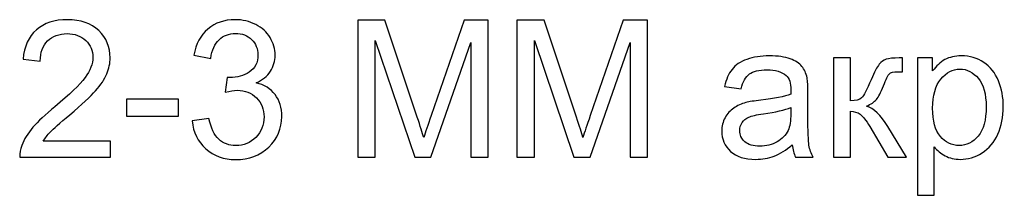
# Model space of a CAD drawing. Header units: millimetres. Extents: x 395 to 1406, y -158 to 315.
# Drawn here: x 397.95 to 441.54, y 291.71 to 299.49 of the extents above; entities that cross this region are included whole.
import ezdxf

# ---------------------------------------------------------------- set-up
doc = ezdxf.new("R2010")
doc.units = ezdxf.units.MM
doc.header["$MEASUREMENT"] = 0
doc.layers.add('Roja', color=1, linetype='Continuous')

msp = doc.modelspace()

# ---------------------------------------------------------------- linework, layer by layer
at = {"layer": 'Roja', "color": 1}
for points, knots in [([(401.9651, 294.109), (401.9651, 294.109), (401.9651, 293.3978), (401.9651, 293.3978), (401.9651, 293.3978), (401.9651, 293.3978), (397.9518, 293.3978), (397.9518, 293.3978), (397.9518, 293.3978), (397.9462, 293.577), (397.9758, 293.7492), (398.0393, 293.9157), (398.0393, 293.9157), (398.1423, 294.188), (398.3074, 294.4575), (398.5346, 294.7214), (398.5346, 294.7214), (398.7618, 294.9853), (399.0864, 295.2901), (399.5083, 295.6358), (399.5083, 295.6358), (400.1645, 296.1763), (400.6104, 296.6039), (400.8432, 296.9199), (400.8432, 296.9199), (401.0775, 297.236), (401.1946, 297.5352), (401.1946, 297.8174), (401.1946, 297.8174), (401.1946, 298.1123), (401.0887, 298.3607), (400.8771, 298.5639), (400.8771, 298.5639), (400.6654, 298.7657), (400.3888, 298.8673), (400.0488, 298.8673), (400.0488, 298.8673), (399.6889, 298.8673), (399.4011, 298.76), (399.1852, 298.5456), (399.1852, 298.5456), (398.9692, 298.3325), (398.8606, 298.0361), (398.8578, 297.6566), (398.8578, 297.6566), (398.8578, 297.6566), (398.0958, 297.7328), (398.0958, 297.7328), (398.0958, 297.7328), (398.148, 298.3028), (398.3455, 298.7375), (398.687, 299.0366), (398.687, 299.0366), (399.0299, 299.3358), (399.4885, 299.4854), (400.0657, 299.4854), (400.0657, 299.4854), (400.6471, 299.4854), (401.1085, 299.3245), (401.4472, 299.0013), (401.4472, 299.0013), (401.7872, 298.6782), (401.9566, 298.2774), (401.9566, 297.8005), (401.9566, 297.8005), (401.9566, 297.5578), (401.9072, 297.3193), (401.807, 297.085), (401.807, 297.085), (401.7082, 296.8494), (401.5431, 296.6024), (401.3131, 296.3428), (401.3131, 296.3428), (401.0817, 296.0846), (400.6993, 295.7276), (400.1659, 295.276), (400.1659, 295.276), (399.7186, 294.9006), (399.4307, 294.6466), (399.3037, 294.5126), (399.3037, 294.5126), (399.1767, 294.3785), (399.0723, 294.2445), (398.989, 294.109), (398.989, 294.109), (398.989, 294.109), (401.9651, 294.109), (401.9651, 294.109)], [0, 0, 0, 0, 0.0434783, 0.0434783, 0.0434783, 0.0434783, 0.0869565, 0.0869565, 0.0869565, 0.0869565, 0.1304348, 0.1304348, 0.1304348, 0.1304348, 0.173913, 0.173913, 0.173913, 0.1739131, 0.2173913, 0.2173913, 0.2173913, 0.2173913, 0.2608696, 0.2608696, 0.2608696, 0.2608696, 0.3043478, 0.3043478, 0.3043478, 0.3043478, 0.3478261, 0.3478261, 0.3478261, 0.3478261, 0.3913043, 0.3913043, 0.3913043, 0.3913044, 0.4347826, 0.4347826, 0.4347826, 0.4347826, 0.4782609, 0.4782609, 0.4782609, 0.4782609, 0.5217391, 0.5217391, 0.5217391, 0.5217391, 0.5652174, 0.5652174, 0.5652174, 0.5652174, 0.6086957, 0.6086957, 0.6086957, 0.6086957, 0.6521739, 0.6521739, 0.6521739, 0.6521739, 0.6956522, 0.6956522, 0.6956522, 0.6956522, 0.7391304, 0.7391304, 0.7391304, 0.7391304, 0.7826087, 0.7826087, 0.7826087, 0.7826087, 0.826087, 0.826087, 0.826087, 0.826087, 0.8695652, 0.8695652, 0.8695652, 0.8695652, 0.9130435, 0.9130435, 0.9130435, 0.9130435, 1, 1, 1, 1]), ([(405.5902, 295.0065), (405.5902, 295.0065), (406.3353, 295.1081), (406.3353, 295.1081), (406.3353, 295.1081), (406.4213, 294.6847), (406.5653, 294.3799), (406.7699, 294.1937), (406.7699, 294.1937), (406.9745, 294.0074), (407.2257, 293.9143), (407.5234, 293.9143), (407.5234, 293.9143), (407.8762, 293.9143), (408.174, 294.0356), (408.4138, 294.2783), (408.4138, 294.2783), (408.6537, 294.521), (408.7737, 294.8216), (408.7737, 295.18), (408.7737, 295.18), (408.7737, 295.5215), (408.6622, 295.8038), (408.4378, 296.0267), (408.4378, 296.0267), (408.2149, 296.2483), (407.9312, 296.3597), (407.5855, 296.3597), (407.5855, 296.3597), (407.4444, 296.3597), (407.2694, 296.3315), (407.0592, 296.2765), (407.0592, 296.2765), (407.0592, 296.2765), (407.1424, 296.9284), (407.1424, 296.9284), (407.1424, 296.9284), (407.1918, 296.9228), (407.2327, 296.9199), (407.2624, 296.9199), (407.2624, 296.9199), (407.5813, 296.9199), (407.8663, 297.0032), (408.1217, 297.1683), (408.1217, 297.1683), (408.3757, 297.3334), (408.5027, 297.5874), (408.5027, 297.9303), (408.5027, 297.9303), (408.5027, 298.2027), (408.4096, 298.4284), (408.2248, 298.6076), (408.2248, 298.6076), (408.0399, 298.7869), (407.8014, 298.8758), (407.5093, 298.8758), (407.5093, 298.8758), (407.2186, 298.8758), (406.9773, 298.784), (406.784, 298.6006), (406.784, 298.6006), (406.5907, 298.4171), (406.4665, 298.142), (406.4115, 297.7751), (406.4115, 297.7751), (406.4115, 297.7751), (405.6664, 297.9106), (405.6664, 297.9106), (405.6664, 297.9106), (405.7581, 298.4101), (405.9641, 298.7981), (406.2873, 299.0733), (406.2873, 299.0733), (406.609, 299.3485), (407.0112, 299.4854), (407.491, 299.4854), (407.491, 299.4854), (407.8212, 299.4854), (408.126, 299.4148), (408.404, 299.2723), (408.404, 299.2723), (408.6834, 299.1312), (408.8964, 298.9378), (409.0432, 298.6937), (409.0432, 298.6937), (409.1914, 298.4482), (409.2647, 298.1885), (409.2647, 297.9134), (409.2647, 297.9134), (409.2647, 297.6523), (409.1942, 297.4152), (409.0545, 297.2008), (409.0545, 297.2008), (408.9134, 296.9863), (408.7045, 296.8155), (408.4294, 296.6885), (408.4294, 296.6885), (408.7878, 296.6067), (409.0658, 296.4345), (409.2647, 296.1735), (409.2647, 296.1735), (409.4623, 295.9138), (409.5611, 295.5864), (409.5611, 295.1956), (409.5611, 295.1956), (409.5611, 294.6664), (409.3678, 294.2162), (408.9825, 293.8479), (408.9825, 293.8479), (408.5959, 293.4796), (408.1076, 293.2962), (407.5178, 293.2962), (407.5178, 293.2962), (406.9858, 293.2962), (406.5441, 293.4557), (406.1927, 293.7732), (406.1927, 293.7732), (405.84, 294.0907), (405.6396, 294.5013), (405.5902, 295.0065)], [0, 0, 0, 0, 0.0322581, 0.0322581, 0.0322581, 0.0322581, 0.0645161, 0.0645161, 0.0645161, 0.0645161, 0.0967742, 0.0967742, 0.0967742, 0.0967742, 0.1290323, 0.1290323, 0.1290323, 0.1290323, 0.1612903, 0.1612903, 0.1612903, 0.1612903, 0.1935484, 0.1935484, 0.1935484, 0.1935484, 0.2258065, 0.2258065, 0.2258065, 0.2258065, 0.2580645, 0.2580645, 0.2580645, 0.2580645, 0.2903226, 0.2903226, 0.2903226, 0.2903226, 0.3225806, 0.3225806, 0.3225806, 0.3225807, 0.3548387, 0.3548387, 0.3548387, 0.3548387, 0.3870968, 0.3870968, 0.3870968, 0.3870968, 0.4193548, 0.4193548, 0.4193548, 0.4193548, 0.4516129, 0.4516129, 0.4516129, 0.4516129, 0.483871, 0.483871, 0.483871, 0.483871, 0.516129, 0.516129, 0.516129, 0.516129, 0.5483871, 0.5483871, 0.5483871, 0.5483871, 0.5806452, 0.5806452, 0.5806452, 0.5806452, 0.6129032, 0.6129032, 0.6129032, 0.6129032, 0.6451613, 0.6451613, 0.6451613, 0.6451613, 0.6774194, 0.6774194, 0.6774194, 0.6774194, 0.7096774, 0.7096774, 0.7096774, 0.7096774, 0.7419355, 0.7419355, 0.7419355, 0.7419355, 0.7741935, 0.7741935, 0.7741935, 0.7741936, 0.8064516, 0.8064516, 0.8064516, 0.8064516, 0.8387097, 0.8387097, 0.8387097, 0.8387097, 0.8709677, 0.8709677, 0.8709677, 0.8709678, 0.9032258, 0.9032258, 0.9032258, 0.9032258, 0.9354839, 0.9354839, 0.9354839, 0.9354839, 1, 1, 1, 1]), ([(412.9308, 293.3978), (412.9308, 293.3978), (412.9308, 299.46), (412.9308, 299.46), (412.9308, 299.46), (412.9308, 299.46), (414.1331, 299.46), (414.1331, 299.46), (414.1331, 299.46), (414.1331, 299.46), (415.5668, 295.1688), (415.5668, 295.1688), (415.5668, 295.1688), (415.6994, 294.7694), (415.7954, 294.4702), (415.856, 294.2713), (415.856, 294.2713), (415.9252, 294.4914), (416.0338, 294.816), (416.1806, 295.2435), (416.1806, 295.2435), (416.1806, 295.2435), (417.6397, 299.46), (417.6397, 299.46), (417.6397, 299.46), (417.6397, 299.46), (418.7136, 299.46), (418.7136, 299.46), (418.7136, 299.46), (418.7136, 299.46), (418.7136, 293.3978), (418.7136, 293.3978), (418.7136, 293.3978), (418.7136, 293.3978), (417.9431, 293.3978), (417.9431, 293.3978), (417.9431, 293.3978), (417.9431, 293.3978), (417.9431, 298.4694), (417.9431, 298.4694), (417.9431, 298.4694), (417.9431, 298.4694), (416.1735, 293.3978), (416.1735, 293.3978), (416.1735, 293.3978), (416.1735, 293.3978), (415.4511, 293.3978), (415.4511, 293.3978), (415.4511, 293.3978), (415.4511, 293.3978), (413.7013, 298.5625), (413.7013, 298.5625), (413.7013, 298.5625), (413.7013, 298.5625), (413.7013, 293.3978), (413.7013, 293.3978), (413.7013, 293.3978), (413.7013, 293.3978), (412.9308, 293.3978), (412.9308, 293.3978)], [0, 0, 0, 0, 0.0625, 0.0625, 0.0625, 0.0625, 0.125, 0.125, 0.125, 0.125, 0.1875, 0.1875, 0.1875, 0.1875, 0.25, 0.25, 0.25, 0.25, 0.3125, 0.3125, 0.3125, 0.3125, 0.375, 0.375, 0.375, 0.375, 0.4375, 0.4375, 0.4375, 0.4375, 0.5, 0.5, 0.5, 0.5, 0.5625, 0.5625, 0.5625, 0.5625, 0.625, 0.625, 0.625, 0.625, 0.6875, 0.6875, 0.6875, 0.6875, 0.75, 0.75, 0.75, 0.75, 0.8125, 0.8125, 0.8125, 0.8125, 0.875, 0.875, 0.875, 0.875, 1, 1, 1, 1]), ([(419.9836, 293.3978), (419.9836, 293.3978), (419.9836, 299.46), (419.9836, 299.46), (419.9836, 299.46), (419.9836, 299.46), (421.1859, 299.46), (421.1859, 299.46), (421.1859, 299.46), (421.1859, 299.46), (422.6196, 295.1688), (422.6196, 295.1688), (422.6196, 295.1688), (422.7522, 294.7694), (422.8482, 294.4702), (422.9088, 294.2713), (422.9088, 294.2713), (422.978, 294.4914), (423.0866, 294.816), (423.2334, 295.2435), (423.2334, 295.2435), (423.2334, 295.2435), (424.6925, 299.46), (424.6925, 299.46), (424.6925, 299.46), (424.6925, 299.46), (425.7664, 299.46), (425.7664, 299.46), (425.7664, 299.46), (425.7664, 299.46), (425.7664, 293.3978), (425.7664, 293.3978), (425.7664, 293.3978), (425.7664, 293.3978), (424.9959, 293.3978), (424.9959, 293.3978), (424.9959, 293.3978), (424.9959, 293.3978), (424.9959, 298.4694), (424.9959, 298.4694), (424.9959, 298.4694), (424.9959, 298.4694), (423.2263, 293.3978), (423.2263, 293.3978), (423.2263, 293.3978), (423.2263, 293.3978), (422.5039, 293.3978), (422.5039, 293.3978), (422.5039, 293.3978), (422.5039, 293.3978), (420.7541, 298.5625), (420.7541, 298.5625), (420.7541, 298.5625), (420.7541, 298.5625), (420.7541, 293.3978), (420.7541, 293.3978), (420.7541, 293.3978), (420.7541, 293.3978), (419.9836, 293.3978), (419.9836, 293.3978)], [0, 0, 0, 0, 0.0625, 0.0625, 0.0625, 0.0625, 0.125, 0.125, 0.125, 0.125, 0.1875, 0.1875, 0.1875, 0.1875, 0.25, 0.25, 0.25, 0.25, 0.3125, 0.3125, 0.3125, 0.3125, 0.375, 0.375, 0.375, 0.375, 0.4375, 0.4375, 0.4375, 0.4375, 0.5, 0.5, 0.5, 0.5, 0.5625, 0.5625, 0.5625, 0.5625, 0.625, 0.625, 0.625, 0.625, 0.6875, 0.6875, 0.6875, 0.6875, 0.75, 0.75, 0.75, 0.75, 0.8125, 0.8125, 0.8125, 0.8125, 0.875, 0.875, 0.875, 0.875, 1, 1, 1, 1]), ([(432.1827, 293.9481), (431.9061, 293.7125), (431.6394, 293.5474), (431.384, 293.45), (431.384, 293.45), (431.1286, 293.3526), (430.8549, 293.3047), (430.5613, 293.3047), (430.5613, 293.3047), (430.0787, 293.3047), (429.7076, 293.4218), (429.448, 293.6574), (429.448, 293.6574), (429.1883, 293.8917), (429.0585, 294.1923), (429.0585, 294.5577), (429.0585, 294.5577), (429.0585, 294.7722), (429.1079, 294.9684), (429.2053, 295.1462), (429.2053, 295.1462), (429.304, 295.324), (429.4324, 295.4651), (429.5905, 295.5723), (429.5905, 295.5723), (429.7499, 295.6796), (429.9277, 295.7614), (430.1267, 295.8165), (430.1267, 295.8165), (430.2735, 295.8546), (430.495, 295.8912), (430.7899, 295.9279), (430.7899, 295.9279), (431.3911, 295.9985), (431.8356, 296.0846), (432.1192, 296.1833), (432.1192, 296.1833), (432.122, 296.2849), (432.1234, 296.3499), (432.1234, 296.3767), (432.1234, 296.3767), (432.1234, 296.6786), (432.0529, 296.8917), (431.9118, 297.0159), (431.9118, 297.0159), (431.7213, 297.1838), (431.4376, 297.2671), (431.0623, 297.2671), (431.0623, 297.2671), (430.7109, 297.2671), (430.4513, 297.205), (430.2848, 297.0822), (430.2848, 297.0822), (430.1168, 296.9595), (429.9941, 296.7421), (429.9136, 296.4289), (429.9136, 296.4289), (429.9136, 296.4289), (429.1855, 296.5305), (429.1855, 296.5305), (429.1855, 296.5305), (429.2518, 296.8423), (429.3605, 297.0949), (429.5129, 297.2868), (429.5129, 297.2868), (429.6653, 297.4787), (429.8854, 297.6255), (430.1733, 297.7299), (430.1733, 297.7299), (430.4597, 297.8329), (430.7942, 297.8852), (431.1724, 297.8852), (431.1724, 297.8852), (431.5477, 297.8852), (431.8539, 297.8414), (432.0896, 297.7525), (432.0896, 297.7525), (432.3238, 297.6636), (432.4974, 297.5535), (432.6075, 297.4195), (432.6075, 297.4195), (432.7175, 297.2854), (432.7951, 297.1161), (432.8403, 296.9115), (432.8403, 296.9115), (432.8643, 296.7845), (432.877, 296.5559), (432.877, 296.2271), (432.877, 296.2271), (432.877, 296.2271), (432.877, 295.2393), (432.877, 295.2393), (432.877, 295.2393), (432.877, 294.5493), (432.8925, 294.1132), (432.9235, 293.9284), (432.9235, 293.9284), (432.9532, 293.7435), (433.0153, 293.5671), (433.1056, 293.3978), (433.1056, 293.3978), (433.1056, 293.3978), (432.3266, 293.3978), (432.3266, 293.3978), (432.3266, 293.3978), (432.2519, 293.5544), (432.2039, 293.7379), (432.1827, 293.9481)], [0, 0, 0, 0, 0.0357143, 0.0357143, 0.0357143, 0.0357143, 0.0714286, 0.0714286, 0.0714286, 0.0714286, 0.1071429, 0.1071429, 0.1071429, 0.1071429, 0.1428571, 0.1428571, 0.1428571, 0.1428572, 0.1785714, 0.1785714, 0.1785714, 0.1785714, 0.2142857, 0.2142857, 0.2142857, 0.2142857, 0.25, 0.25, 0.25, 0.25, 0.2857143, 0.2857143, 0.2857143, 0.2857143, 0.3214286, 0.3214286, 0.3214286, 0.3214286, 0.3571429, 0.3571429, 0.3571429, 0.3571429, 0.3928571, 0.3928571, 0.3928571, 0.3928572, 0.4285714, 0.4285714, 0.4285714, 0.4285714, 0.4642857, 0.4642857, 0.4642857, 0.4642857, 0.5, 0.5, 0.5, 0.5, 0.5357143, 0.5357143, 0.5357143, 0.5357143, 0.5714286, 0.5714286, 0.5714286, 0.5714286, 0.6071429, 0.6071429, 0.6071429, 0.6071429, 0.6428571, 0.6428571, 0.6428571, 0.6428572, 0.6785714, 0.6785714, 0.6785714, 0.6785714, 0.7142857, 0.7142857, 0.7142857, 0.7142857, 0.75, 0.75, 0.75, 0.75, 0.7857143, 0.7857143, 0.7857143, 0.7857143, 0.8214286, 0.8214286, 0.8214286, 0.8214286, 0.8571429, 0.8571429, 0.8571429, 0.8571429, 0.8928571, 0.8928571, 0.8928571, 0.8928572, 0.9285714, 0.9285714, 0.9285714, 0.9285714, 1, 1, 1, 1]), ([(434.0129, 297.792), (434.0129, 297.792), (434.758, 297.792), (434.758, 297.792), (434.758, 297.792), (434.758, 297.792), (434.758, 295.8955), (434.758, 295.8955), (434.758, 295.8955), (434.9951, 295.8955), (435.1616, 295.9406), (435.2575, 296.0324), (435.2575, 296.0324), (435.3521, 296.1227), (435.4918, 296.3865), (435.6781, 296.8254), (435.6781, 296.8254), (435.8248, 297.1725), (435.9433, 297.4011), (436.0337, 297.5112), (436.0337, 297.5112), (436.1254, 297.6213), (436.2298, 297.6961), (436.3483, 297.7342), (436.3483, 297.7342), (436.4683, 297.7723), (436.6588, 297.792), (436.9198, 297.792), (436.9198, 297.792), (436.9198, 297.792), (437.0694, 297.792), (437.0694, 297.792), (437.0694, 297.792), (437.0694, 297.792), (437.0694, 297.1782), (437.0694, 297.1782), (437.0694, 297.1782), (437.0694, 297.1782), (436.862, 297.1824), (436.862, 297.1824), (436.862, 297.1824), (436.6658, 297.1824), (436.5402, 297.1528), (436.4852, 297.0949), (436.4852, 297.0949), (436.4274, 297.0342), (436.3385, 296.8536), (436.2199, 296.5531), (436.2199, 296.5531), (436.107, 296.2652), (436.004, 296.0662), (435.9095, 295.9562), (435.9095, 295.9562), (435.8163, 295.8461), (435.671, 295.7459), (435.4749, 295.6542), (435.4749, 295.6542), (435.7952, 295.5681), (436.1113, 295.2704), (436.4217, 294.7595), (436.4217, 294.7595), (436.4217, 294.7595), (437.2387, 293.3978), (437.2387, 293.3978), (437.2387, 293.3978), (437.2387, 293.3978), (436.4203, 293.3978), (436.4203, 293.3978), (436.4203, 293.3978), (436.4203, 293.3978), (435.6146, 294.7553), (435.6146, 294.7553), (435.6146, 294.7553), (435.4523, 295.0305), (435.3112, 295.2111), (435.1912, 295.2986), (435.1912, 295.2986), (435.0699, 295.3861), (434.9259, 295.4298), (434.758, 295.4298), (434.758, 295.4298), (434.758, 295.4298), (434.758, 293.3978), (434.758, 293.3978), (434.758, 293.3978), (434.758, 293.3978), (434.0129, 293.3978), (434.0129, 293.3978), (434.0129, 293.3978), (434.0129, 293.3978), (434.0129, 297.792), (434.0129, 297.792)], [0, 0, 0, 0, 0.0416667, 0.0416667, 0.0416667, 0.0416667, 0.0833333, 0.0833333, 0.0833333, 0.0833333, 0.125, 0.125, 0.125, 0.125, 0.1666667, 0.1666667, 0.1666667, 0.1666667, 0.2083333, 0.2083333, 0.2083333, 0.2083333, 0.25, 0.25, 0.25, 0.25, 0.2916667, 0.2916667, 0.2916667, 0.2916667, 0.3333333, 0.3333333, 0.3333333, 0.3333333, 0.375, 0.375, 0.375, 0.375, 0.4166667, 0.4166667, 0.4166667, 0.4166667, 0.4583333, 0.4583333, 0.4583333, 0.4583333, 0.5, 0.5, 0.5, 0.5, 0.5416667, 0.5416667, 0.5416667, 0.5416667, 0.5833333, 0.5833333, 0.5833333, 0.5833333, 0.625, 0.625, 0.625, 0.625, 0.6666667, 0.6666667, 0.6666667, 0.6666667, 0.7083333, 0.7083333, 0.7083333, 0.7083333, 0.75, 0.75, 0.75, 0.75, 0.7916667, 0.7916667, 0.7916667, 0.7916667, 0.8333333, 0.8333333, 0.8333333, 0.8333333, 0.875, 0.875, 0.875, 0.875, 0.9166667, 0.9166667, 0.9166667, 0.9166667, 1, 1, 1, 1]), ([(437.7256, 291.7129), (437.7256, 291.7129), (437.7256, 297.792), (437.7256, 297.792), (437.7256, 297.792), (437.7256, 297.792), (438.4029, 297.792), (438.4029, 297.792), (438.4029, 297.792), (438.4029, 297.792), (438.4029, 297.2149), (438.4029, 297.2149), (438.4029, 297.2149), (438.5624, 297.4378), (438.743, 297.6057), (438.9448, 297.7172), (438.9448, 297.7172), (439.1452, 297.8287), (439.3893, 297.8852), (439.6758, 297.8852), (439.6758, 297.8852), (440.0511, 297.8852), (440.3813, 297.7892), (440.6678, 297.5959), (440.6678, 297.5959), (440.9542, 297.404), (441.1701, 297.1316), (441.3169, 296.7817), (441.3169, 296.7817), (441.4622, 296.4303), (441.5356, 296.0465), (441.5356, 295.6274), (441.5356, 295.6274), (441.5356, 295.18), (441.4552, 294.7765), (441.2943, 294.4166), (441.2943, 294.4166), (441.1334, 294.0582), (440.8992, 293.783), (440.5916, 293.5911), (440.5916, 293.5911), (440.2854, 293.4006), (439.9622, 293.3047), (439.6236, 293.3047), (439.6236, 293.3047), (439.3752, 293.3047), (439.1522, 293.3569), (438.9561, 293.4613), (438.9561, 293.4613), (438.7585, 293.5657), (438.5977, 293.697), (438.4707, 293.8564), (438.4707, 293.8564), (438.4707, 293.8564), (438.4707, 291.7129), (438.4707, 291.7129), (438.4707, 291.7129), (438.4707, 291.7129), (437.7256, 291.7129), (437.7256, 291.7129)], [0, 0, 0, 0, 0.0625, 0.0625, 0.0625, 0.0625, 0.125, 0.125, 0.125, 0.125, 0.1875, 0.1875, 0.1875, 0.1875, 0.25, 0.25, 0.25, 0.25, 0.3125, 0.3125, 0.3125, 0.3125, 0.375, 0.375, 0.375, 0.375, 0.4375, 0.4375, 0.4375, 0.4375, 0.5, 0.5, 0.5, 0.5, 0.5625, 0.5625, 0.5625, 0.5625, 0.625, 0.625, 0.625, 0.625, 0.6875, 0.6875, 0.6875, 0.6875, 0.75, 0.75, 0.75, 0.75, 0.8125, 0.8125, 0.8125, 0.8125, 0.875, 0.875, 0.875, 0.875, 1, 1, 1, 1]), ([(438.4029, 295.5681), (438.4029, 295.0051), (438.5172, 294.5888), (438.7444, 294.3193), (438.7444, 294.3193), (438.973, 294.0497), (439.2496, 293.9143), (439.5742, 293.9143), (439.5742, 293.9143), (439.9044, 293.9143), (440.1866, 294.054), (440.4208, 294.3334), (440.4208, 294.3334), (440.6565, 294.6128), (440.7736, 295.0446), (440.7736, 295.6302), (440.7736, 295.6302), (440.7736, 296.189), (440.6593, 296.6067), (440.4293, 296.8847), (440.4293, 296.8847), (440.1993, 297.1627), (439.9255, 297.3009), (439.6066, 297.3009), (439.6066, 297.3009), (439.2905, 297.3009), (439.0111, 297.1528), (438.7684, 296.8579), (438.7684, 296.8579), (438.5243, 296.5615), (438.4029, 296.1325), (438.4029, 295.5681)], [0, 0, 0, 0, 0.1111111, 0.1111111, 0.1111111, 0.1111111, 0.2222222, 0.2222222, 0.2222222, 0.2222222, 0.3333333, 0.3333333, 0.3333333, 0.3333333, 0.4444444, 0.4444444, 0.4444444, 0.4444445, 0.5555556, 0.5555556, 0.5555556, 0.5555556, 0.6666667, 0.6666667, 0.6666667, 0.6666667, 0.7777778, 0.7777778, 0.7777778, 0.7777778, 1, 1, 1, 1]), ([(402.6777, 295.2181), (402.6777, 295.2181), (402.6777, 295.9632), (402.6777, 295.9632), (402.6777, 295.9632), (402.6777, 295.9632), (404.9806, 295.9632), (404.9806, 295.9632), (404.9806, 295.9632), (404.9806, 295.9632), (404.9806, 295.2181), (404.9806, 295.2181), (404.9806, 295.2181), (404.9806, 295.2181), (402.6777, 295.2181), (402.6777, 295.2181)], [0, 0, 0, 0, 0.2, 0.2, 0.2, 0.2, 0.4, 0.4, 0.4, 0.4, 0.6, 0.6, 0.6, 0.6, 1, 1, 1, 1]), ([(432.1234, 295.5991), (431.8525, 295.4891), (431.4461, 295.3959), (430.9042, 295.3197), (430.9042, 295.3197), (430.5966, 295.276), (430.3793, 295.2266), (430.2523, 295.1716), (430.2523, 295.1716), (430.1253, 295.1165), (430.0279, 295.0361), (429.9588, 294.9317), (429.9588, 294.9317), (429.8896, 294.8259), (429.8544, 294.7087), (429.8544, 294.5789), (429.8544, 294.5789), (429.8544, 294.3828), (429.9292, 294.2177), (430.0801, 294.0864), (430.0801, 294.0864), (430.2311, 293.9552), (430.4513, 293.8889), (430.7406, 293.8889), (430.7406, 293.8889), (431.027, 293.8889), (431.2824, 293.951), (431.5068, 294.0765), (431.5068, 294.0765), (431.7297, 294.2007), (431.8948, 294.3715), (431.9993, 294.5874), (431.9993, 294.5874), (432.0797, 294.7553), (432.1192, 295.0022), (432.1192, 295.3282), (432.1192, 295.3282), (432.1192, 295.3282), (432.1234, 295.5991), (432.1234, 295.5991)], [0, 0, 0, 0, 0.0909091, 0.0909091, 0.0909091, 0.0909091, 0.1818182, 0.1818182, 0.1818182, 0.1818182, 0.2727273, 0.2727273, 0.2727273, 0.2727273, 0.3636364, 0.3636364, 0.3636364, 0.3636364, 0.4545455, 0.4545455, 0.4545455, 0.4545455, 0.5454545, 0.5454545, 0.5454545, 0.5454546, 0.6363636, 0.6363636, 0.6363636, 0.6363636, 0.7272727, 0.7272727, 0.7272727, 0.7272727, 0.8181818, 0.8181818, 0.8181818, 0.8181818, 1, 1, 1, 1])]:
    msp.add_open_spline(points, degree=3, knots=knots, dxfattribs=at)

doc.saveas('drawing.dxf')
